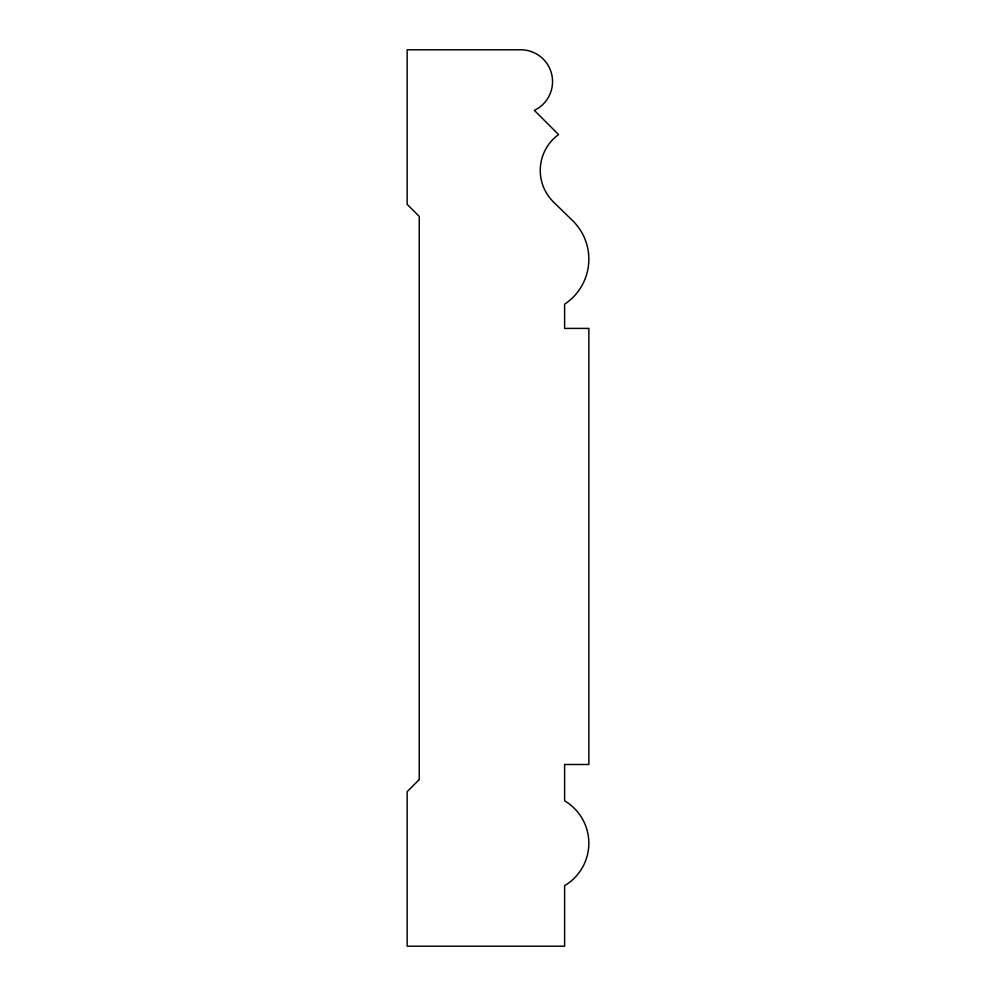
<?xml version="1.0" encoding="UTF-8"?>
<svg xmlns="http://www.w3.org/2000/svg" width="996" height="996" viewBox="0 0 996 996"><rect width="100%" height="100%" fill="white"/><g stroke="black" fill="none" stroke-linecap="round" stroke-linejoin="round"><path stroke-width="1.49" d="M419.266 779.557L407.152 791.671L407.152 946.2L564.62 946.2L564.62 885.631A49.215 49.215 0 0 0 564.62 800.834L564.62 764.492L588.848 764.492L588.848 328.406L564.62 328.406L564.62 304.178A53.909 53.909 0 0 0 572.563 220.577L553.614 202.113A44.235 44.235 0 0 1 558.569 134.597L534.342 110.369A31.835 31.835 0 0 0 522.228 49.8L407.152 49.8L407.152 204.329L419.266 216.443L419.266 779.557"/></g></svg>
